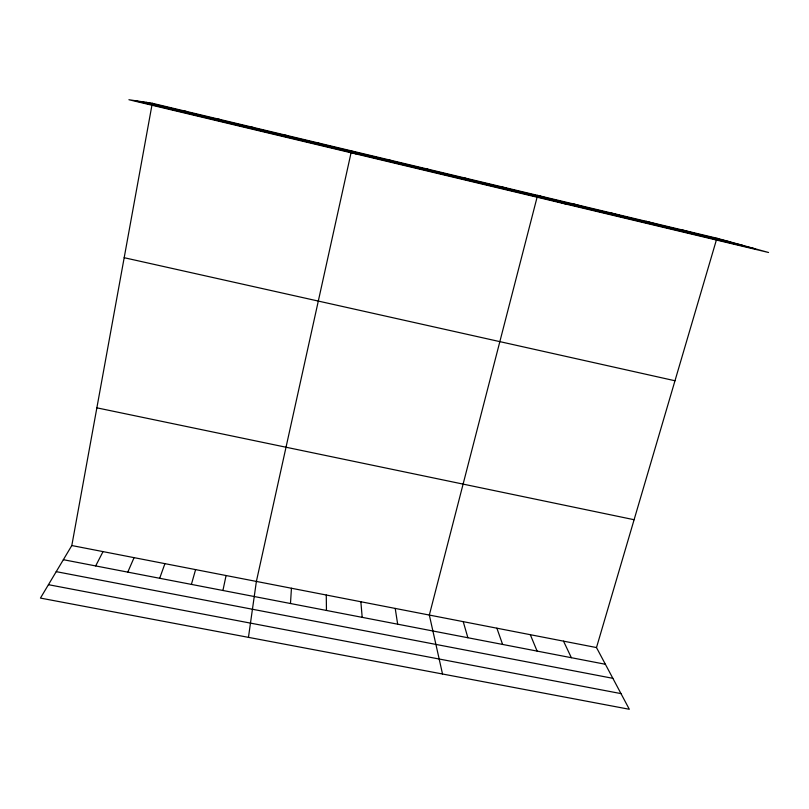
<?xml version="1.0" encoding="UTF-8"?>
<svg xmlns="http://www.w3.org/2000/svg" width="809" height="809" viewBox="0 0 809 809"><rect width="100%" height="100%" fill="white"/><g stroke="black" fill="none" stroke-linecap="round" stroke-linejoin="round"><path stroke-width="1.21" d="M290.482 603.514L291.442 588.244M318.756 143.597L318.817 143.072M248.454 637.361L256.382 581.428L351.48 150.878L355.687 153.882M716.905 238.23L596.496 647.564L629.321 709.271L40.45 598.084L71.809 545.539L152.284 103.269L128.914 99.729L768.55 252.489L716.905 238.23L152.284 103.269M222.92 590.479L226.075 575.533M191.399 584.391L195.596 569.607M159.686 578.273L164.925 563.64M127.782 572.125L134.072 557.644M95.674 565.926L103.036 551.607M284.677 135.447L285.951 135.214M250.375 127.256L252.863 127.306M215.831 118.994L219.552 119.348M181.054 110.681L186.03 111.329M48.449 584.685L620.988 693.606M63.365 559.697L605.385 664.27M56.226 571.65L612.858 678.326M71.809 545.539L596.496 647.564M96.868 407.837L634.104 519.722M124.181 257.707L674.979 380.756M146.045 102.318L730.78 242.063M140.736 101.519L742.52 245.299M134.921 100.64L755.343 248.848M681.562 229.776L694.243 233.326M645.956 221.272L657.434 224.528M610.087 212.696L620.341 215.669M573.965 204.06L582.965 206.74M566.442 204.222L537.57 195.363L429.336 615.062L442.523 674.008M500.902 186.596L507.364 188.669M463.962 177.768L469.119 179.527M426.748 168.869L430.58 170.315M389.26 159.909L391.748 161.042M563.519 641.153L571.366 657.707M530.31 634.691L537.105 651.093M496.878 628.199L502.611 644.439M463.223 621.646L467.875 637.735M395.217 608.429L397.664 624.194M360.865 601.744L362.189 617.348M326.27 595.019L326.462 610.451"/></g></svg>
